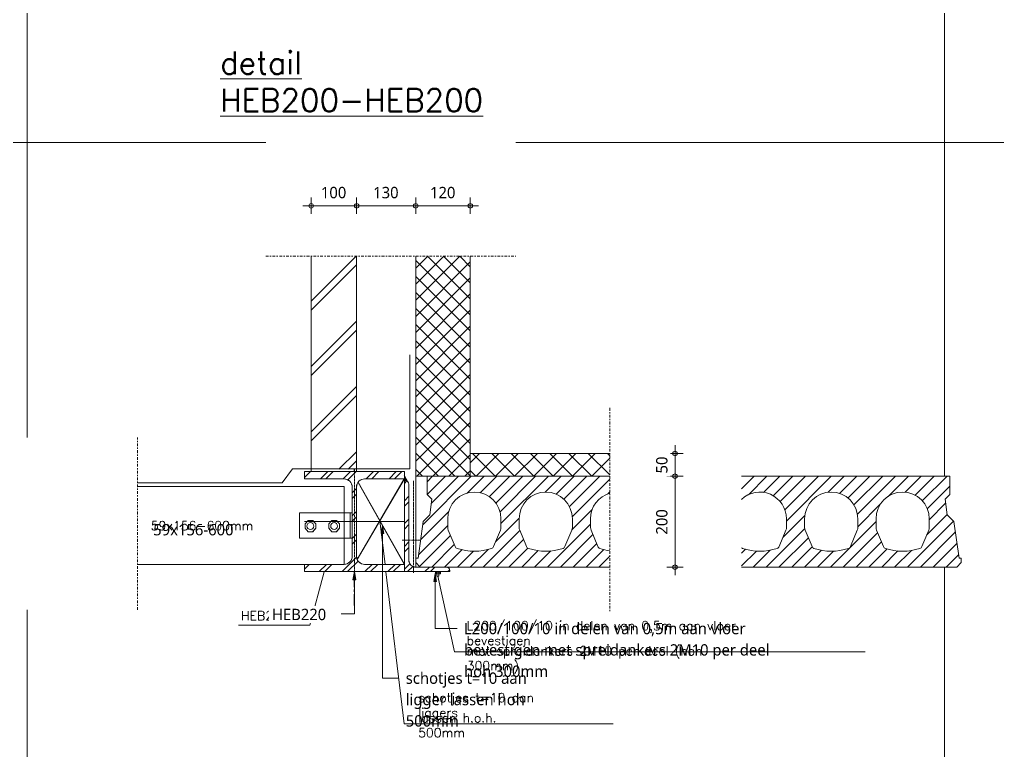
# Model space of a CAD drawing. Header units: millimetres. Extents: x -14163 to 55687, y -143 to 37302.
# Drawn here: x 24240 to 26391, y 30071 to 31679 of the extents above; entities that cross this region are included whole.
import ezdxf

# ---------------------------------------------------------------- set-up
doc = ezdxf.new("R2010")
doc.units = ezdxf.units.MM
for name, pattern in [('IMPORT-CENTER _3_', [1016, 635, -127, 127, -127]), ('MV_center', [15, 6, -3, 3, -3]), ('MV_hartlijn_staal', [6.6, 5, -0.8, 0, -0.8])]:
    doc.linetypes.add(name, pattern=pattern)
for name, color, linetype, lineweight in [('A-ANNO-DIMS', 211, 'Continuous', 13), ('A-ANNO-DIMS-10', 211, 'Continuous', 13), ('A-DETL', 90, 'Continuous', 13), ('A-DETL-GENF', 92, 'Continuous', 18), ('A-DETL-IDEN', 3, 'Continuous', 18), ('ARCERING', 55, 'Continuous', 13), ('AS', 1, 'IMPORT-CENTER _3_', 13), ('doorbraakdetails_dwg', 8, 'Continuous', 13), ('G-ANNO-TEXT', 231, 'Continuous', 13), ('MAATVOERING', 1, 'Continuous', 13), ('STAAL', 2, 'Continuous', 13)]:
    doc.layers.add(name, color=color, linetype=linetype, lineweight=lineweight)
doc.styles.add('RomanS_1', font='romans__.ttf', dxfattribs={"height": 1270})
doc.styles.add('RomanS_2', font='romans__.ttf', dxfattribs={"height": 508})
doc.styles.add('Segoe UI_3', font='segoeui.ttf', dxfattribs={"height": 25})
doc.dimstyles.new('2_5_mm', dxfattribs={"dimscale": 304.8, "dimtxt": 26.184099, "dimasz": 0.032808, "dimexe": 0.059055, "dimexo": 0.0625, "dimgap": 0.029528, "dimtad": 1, "dimdec": 0, "dimzin": 0, "dimdsep": 46, "dimtxsty": 'Segoe UI_3', "dimblk1": 'DOTBLANK', "dimblk2": 'DOTBLANK', "dimsah": 1, "dimcen": 0.09, "dimdle": 0.059055, "dimazin": 0, "dimtfac": 1, "dimtdec": 4, "dimtix": 1, "dimtmove": 0, "dimatfit": 3, "dimfxl": 0.059055, "dimfxlon": 1, "dimtvp": 1, "dimtfill": 1, "dimtolj": 1, "dimtzin": 0, "dimarcsym": 2})

# ---------------------------------------------------------------- blocks, each defined once
blk = doc.blocks.new('doorbraakdetails_dwg_HOEK20010010-V28-Details Constructie')
at = {"layer": 'ARCERING'}
h = blk.add_hatch(dxfattribs=at)
h.set_pattern_fill('FP_14', color=1, style=0, pattern_type=2)
h.set_pattern_definition([(45, (-20365.5, -30057.376), (-44.90128, 44.90128), [])])
h.paths.add_polyline_path([(-352, -102), (-352, -102), (-314, -102)])
at = {"color": 2, "lineweight": 13}
for start, end in [(340.2308, 0), (270, 289.4834), (295.5166, 315), (315.1239, 334.7692)]:
    blk.add_arc((29, 25), 76.2, start, end, dxfattribs=at)
blk = doc.blocks.new('doorbraakdetails_dwg_HE220B-5098784-Details Constructie')
at = {"layer": 'STAAL'}
for centre, start, end in [((-115.57, -172.72), 69.622218, 90), ((-115.57, -172.72), 24.860366, 65.377782), ((115.57, -172.72), 114.622218, 155.139634), ((115.57, -172.72), 90, 110.377782), ((-115.57, -172.72), 0.08753, 20.139634), ((115.57, -172.72), 159.860366, 179.91247), ((-115.57, -944.88), 340.19716, 0), ((115.57, -944.88), 180, 199.80284), ((-115.57, -944.88), 270, 289.564692), ((-115.57, -944.88), 295.435308, 315), ((-115.57, -944.88), 315.103248, 334.80284), ((115.57, -944.88), 205.19716, 224.896752), ((115.57, -944.88), 225, 244.564692), ((115.57, -944.88), 250.435308, 270)]:
    blk.add_arc(centre, 91.44, start, end, dxfattribs=at)
blk = doc.blocks.new('doorbraakdetails_dwg_MOERPLAT-5098699-Details Constructie')
at = {"layer": 'STAAL', "flags": 128}
blk.add_lwpolyline([(-60, 25), (-60, -25), (-25, -63), (25, -63), (60, -25), (60, 25), (25, 63), (-25, 63)], close=True, dxfattribs=at)
at = {"layer": 'STAAL'}
blk.add_circle((0, 0), 38.1, dxfattribs=at)
blk = doc.blocks.new('doorbraakdetails_dwg-4168051-Details Constructie')
at = {"lineweight": 13}
for points in [[(249616, 97799), (249418, 98158), (249418, 97854), (249502, 97851), (249531, 97848), (249588, 97821), (249604, 97808)], [(249418, 92773), (249418, 92774), (249045, 92773)]]:
    blk.add_hatch(color=256, dxfattribs=at).paths.add_polyline_path(points)
at = {"layer": 'ARCERING'}
h = blk.add_hatch(dxfattribs=at)
h.set_pattern_fill('FP_68', color=256, style=0, pattern_type=2)
h.set_pattern_definition([(45, (-415795.3, 90956.1), (-449.0128, 449.0128), []), (135, (-415795.3, 90956.1), (-449.0128, -449.0128), [])])
h.paths.add_polyline_path([(250053, 98107), (253101, 98107), (253101, 110398), (250053, 110398), (250053, 101502)])
at = {"color": 250, "lineweight": 13}
for p, q in [((249418, 98158), (249616, 97798)), ((246834, 97763), (249418, 93200)), ((246396, 96058), (246396, 94645))]:
    blk.add_line(p, q, dxfattribs=at)
at = {"color": 1, "lineweight": 13}
blk.add_line((250688, 98107), (250053, 98107), dxfattribs=at)
at = {"color": 2, "lineweight": 13}
blk.add_line((243830, 93180), (234511, 93180), dxfattribs=at)
at = {"color": 250, "lineweight": 13, "flags": 128}
for points in [[(249418, 97854), (249418, 97955), (246787, 93456)], [(246504, 96058), (243559, 96058), (243559, 94645), (246504, 94645)]]:
    blk.add_lwpolyline(points, dxfattribs=at)
at = {"color": 2, "lineweight": 13, "flags": 128}
blk.add_lwpolyline([(246056, 93182), (246056, 97523), (234511, 97523)], dxfattribs=at)
at = {"layer": 'ARCERING'}
for p, q in [((246745, 109669), (246751, 109676)), ((246745, 108995), (246751, 109001)), ((246745, 104281), (246751, 104287)), ((246745, 103607), (246751, 103613))]:
    blk.add_line(p, q, dxfattribs=at)
at = {"layer": 'ARCERING', "flags": 128}
for points in [[(246745, 98520), (249727, 98520), (249727, 104882)], [(234511, 97731), (242595, 97731), (243173, 98520), (244211, 98520)]]:
    blk.add_lwpolyline(points, dxfattribs=at)
at = {"layer": 'AS'}
for p, q in [((246624, 98362), (246624, 98489)), ((246624, 90890), (246624, 92774))]:
    blk.add_line(p, q, dxfattribs=at)
at = {"layer": 'MAATVOERING'}
for p, q in [((279604, 98107), (279604, 223774)), ((279604, 98107), (279604, 180977)), ((228343, 100271), (228343, 144968)), ((218424, 116744), (241671, 116744)), ((246751, 98362), (246751, 110398)), ((250053, 93535), (250053, 110398)), ((253101, 99377), (253101, 110398)), ((244211, 98362), (244211, 98489)), ((248050, 95616), (248340, 93180)), ((250053, 93028), (250053, 93281)), ((279604, 52588), (279604, 93027)), ((279604, 2540), (279604, 93027)), ((228343, 2540), (228343, 90640))]:
    blk.add_line(p, q, dxfattribs=at)
at = {"layer": 'MAATVOERING', "flags": 128}
for points in [[(255641, 116744), (279604, 116744), (351028, 116744)], [(244944, 92774), (244138, 89783), (240149, 89783)], [(248389, 92774), (249404, 84272), (261090, 84272)], [(251292, 92518), (252229, 88295), (275163, 88295)]]:
    blk.add_lwpolyline(points, dxfattribs=at)
at = {"layer": 'STAAL'}
for p, q in [((251223, 92747), (251223, 92645)), ((251360, 92747), (251360, 92645))]:
    blk.add_line(p, q, dxfattribs=at)
at = {"layer": 'STAAL', "flags": 128}
blk.add_lwpolyline([(251433, 92645), (251153, 92645), (251153, 92747), (251433, 92747)], close=True, dxfattribs=at)
blk.add_lwpolyline([(251343, 92773), (251343, 92518), (251241, 92518), (251241, 92773)], dxfattribs=at)
at = {"xscale": 5, "yscale": 5, "zscale": 5}
for name, p in [('doorbraakdetails_dwg_HE220B-5098784-Details Constructie', (246624, 98361)), ('doorbraakdetails_dwg_MOERPLAT-5098699-Details Constructie', (244169, 95322)), ('doorbraakdetails_dwg_MOERPLAT-5098699-Details Constructie', (245494, 95322))]:
    blk.add_blockref(name, p, dxfattribs=at)
at = {"extrusion": (0, 0, -1), "xscale": 5, "yscale": 5, "zscale": -5}
blk.add_blockref('doorbraakdetails_dwg_HOEK20010010-V28-Details Constructie', (-250198, 93284), dxfattribs=at)
at = {"layer": 'MAATVOERING', "color": 6, "insert": (239127, 121823), "char_height": 1270, "width": 20541.21, "attachment_point": 1, "line_spacing_factor": 0.983083, "style": 'RomanS_1'}
blk.add_mtext('\\Ldetail\\PHEB200-HEB200', dxfattribs=at)
at = {"layer": 'MAATVOERING', "color": 2, "char_height": 508, "attachment_point": 1, "line_spacing_factor": 0.983083, "style": 'RomanS_2'}
for s, insert, width in [('59x156-600mm', (235253, 95593), 7723.66), ('HEB220', (240296, 90569), 3738.05), ('L200/100/10 in delen van 0,5m aan vloer\\Pbevestigen', (252905, 90014), 21283.39), ('met spreidankers 2M10 per deel (hoh\\P300mm)', (252905, 88606), 18634.57), ('schotjes t=10 aan\\Pliggers', (250192, 85991), 9079.02), ('lassen h.o.h.\\P500mm', (250192, 84863), 6120.76)]:
    blk.add_mtext(s, dxfattribs=dict(at, insert=insert, width=width))
blk = doc.blocks.new('28 Staalprofielen- IPE_HEA_HEB 2d - HEB220-3530660-Details Constructie')
at = {"layer": 'A-DETL-GENF', "lineweight": 13}
h = blk.add_hatch(dxfattribs=at)
h.set_pattern_fill('FP_225', color=256, style=0, pattern_type=2)
h.set_pattern_definition([(45, (-24976.053, -30574.465), (-25.144717, 25.144717), []), (45, (-24976.053, -30536.365), (-25.144717, 25.144717), [])])
h.paths.add_polyline_path([(-3.7, -110), (110, -110), (110, -94), (22.8, -94), (18.1, -93.4), (13.8, -91.6), (10, -88.7), (7.2, -85), (5.4, -80.7), (4.8, -76), (4.8, 76), (5.4, 80.7), (7.2, 85), (10, 88.7), (13.8, 91.6), (18.1, 93.4), (22.8, 94), (110, 94), (110, 110), (-110, 110), (-110, 94), (-22.7, 94), (-18.1, 93.4), (-13.7, 91.6), (-10, 88.7), (-7.2, 85), (-5.4, 80.7), (-4.7, 76), (-4.7, -76), (-5.4, -80.7), (-7.2, -85), (-10, -88.7), (-13.7, -91.6), (-18.1, -93.4), (-22.7, -94), (-110, -94), (-110, -110)])
at = {"layer": 'A-DETL-GENF'}
for p, q in [((110, 110), (-110, 110)), ((-110, 110), (-110, 94)), ((110, 110), (-110, 110)), ((-110, 110), (-110, 94)), ((110, 94), (110, 110)), ((110, 110), (110, 94)), ((-110, 94), (-22.7, 94)), ((-110, 94), (-22.7, 94)), ((22.8, 94), (110, 94)), ((110, 94), (22.8, 94)), ((-4.7, 76), (-4.7, -76)), ((-4.7, 76), (-4.7, -76)), ((4.8, -76), (4.8, 76)), ((4.8, 76), (4.8, -76)), ((-110, 0), (110, 0)), ((-22.7, -94), (-110, -94)), ((-110, -94), (-110, -110)), ((-110, -110), (-110, -94)), ((-110, -94), (-22.7, -94)), ((110, -94), (22.8, -94)), ((110, -94), (22.8, -94)), ((-110, -110), (110, -110)), ((110, -110), (-110, -110))]:
    blk.add_line(p, q, dxfattribs=at)
at = {"layer": 'A-DETL-GENF', "linetype": 'MV_hartlijn_staal', "lineweight": 13}
blk.add_line((0, 115), (0, -110), dxfattribs=at)
at = {"layer": 'A-DETL-GENF'}
for centre, start, end in [((-22.7, 76), 0, 90), ((-22.7, 76), 360, 90), ((22.8, 76), 90, 180), ((22.8, 76), 90, 180), ((-22.7, -76), 270, 0), ((-22.7, -76), 270, 0), ((22.8, -76), 180, 270), ((22.8, -76), 180, 270)]:
    blk.add_arc(centre, 18, start, end, dxfattribs=at)
blk = doc.blocks.new('28 Staalprofielen- L-2d - L200_100_10-3533045-Details Constructie')
at = {"layer": 'A-DETL-GENF', "lineweight": 13}
h = blk.add_hatch(dxfattribs=at)
h.set_pattern_fill('FP_226', color=256, style=0, pattern_type=2)
h.set_pattern_definition([(45, (-25086.053, -30464.465), (-25.144717, 25.144717), []), (45, (-25086.053, -30426.365), (-25.144717, 25.144717), [])])
h.paths.add_polyline_path([(25, 0), (100, 0), (100, 2.5), (99.7, 4.4), (99, 6.3), (97.8, 7.8), (96.3, 9), (94.4, 9.7), (92.5, 10), (25, 10), (21.1, 10.5), (17.5, 12), (14.4, 14.4), (12, 17.5), (10.5, 21.1), (10, 25), (10, 192.5), (9.7, 194.4), (9, 196.3), (7.8, 197.8), (6.3, 199), (4.4, 199.7), (2.5, 200), (0, 200), (0, 0)])
at = {"layer": 'A-DETL-GENF'}
for p, q in [((2.5, 200), (0, 200)), ((0, 200), (0, 0)), ((10, 25), (10, 192.5)), ((0, 0), (100, 0)), ((35, 10), (25, 10)), ((100, 0), (100, 2.5))]:
    blk.add_line(p, q, dxfattribs=at)
at = {"layer": 'A-DETL-GENF', "linetype": 'MV_hartlijn_staal', "lineweight": 13}
for p, q in [((20.1, 200), (20.1, -2.6)), ((-4.6, 69.3), (35.6, 69.3))]:
    blk.add_line(p, q, dxfattribs=at)
at = {"layer": 'A-DETL-GENF'}
for centre, radius, start, end in [((2.5, 192.5), 7.5, 360, 90), ((25, 25), 15, 180, 270), ((92.5, 2.5), 7.5, 360, 88.4298)]:
    blk.add_arc(centre, radius, start, end, dxfattribs=at)
blk = doc.blocks.new('23 VBI kanaalplaat - KPV200-V124-Details Constructie')
at = {"layer": 'A-DETL-GENF', "lineweight": 5}
h = blk.add_hatch(dxfattribs=at)
h.set_pattern_fill('FP_227', color=256, style=0, pattern_type=2)
h.set_pattern_definition([(45, (-25111.053, -30474.438), (-14.142136, 14.142136), [])])
h.paths.add_polyline_path([(10, 0), (427, 0), (427, 36.2), (417.5, 37.7), (405, 41.2), (403.7, 41.8), (402.5, 42.7), (401.5, 43.8), (400.8, 45.1), (385.7, 81.1), (384.8, 83.9), (384.5, 86.9), (384.5, 106.5), (385, 114.2), (386.5, 121.6), (389, 128.9), (392.3, 135.8), (396.6, 142.1), (401.6, 147.9), (407.4, 152.9), (413.8, 157.2), (420.6, 160.5), (427, 162.7), (427, 200), (25, 200), (25, 160), (35.6, 149.4), (30.7, 114.7), (16.5, 100.6), (5, 20), (0, 20), (0, 10)])
h.paths.add_polyline_path([(1190, 0), (1200, 10), (1200, 20), (1195, 20), (1183.5, 100.6), (1169.3, 114.7), (1164.4, 149.4), (1175, 160), (1175, 200), (716.7, 200), (716.7, 148.8), (721.4, 152.9), (727.8, 157.2), (734.6, 160.5), (741.9, 163), (749.4, 164.5), (757, 165), (764.6, 164.5), (772.1, 163), (779.4, 160.5), (786.3, 157.2), (792.6, 152.9), (798.4, 147.9), (803.4, 142.1), (807.7, 135.8), (811, 128.9), (813.5, 121.6), (815, 114.2), (815.5, 106.5), (815.5, 86.9), (815.2, 83.9), (814.3, 81.1), (799.2, 45.1), (798.5, 43.8), (797.5, 42.7), (796.3, 41.8), (795, 41.2), (782.5, 37.7), (769.9, 35.7), (757, 35), (744.1, 35.7), (731.5, 37.7), (719, 41.2), (717.7, 41.8), (716.7, 42.5), (716.7, 0), (1062.1, 0)])
h.paths.add_polyline_path([(1071, 35), (1058.1, 35.7), (1045.5, 37.7), (1033, 41.2), (1031.7, 41.8), (1030.5, 42.7), (1029.5, 43.8), (1028.8, 45.1), (1013.7, 81.1), (1012.8, 83.9), (1012.5, 86.9), (1012.5, 106.5), (1013, 114.2), (1014.5, 121.6), (1017, 128.9), (1020.3, 135.8), (1024.6, 142.1), (1029.6, 147.9), (1035.4, 152.9), (1041.8, 157.2), (1048.6, 160.5), (1055.9, 163), (1063.4, 164.5), (1071, 165), (1078.6, 164.5), (1086.1, 163), (1093.4, 160.5), (1100.3, 157.2), (1106.6, 152.9), (1112.4, 147.9), (1117.4, 142.1), (1121.7, 135.8), (1125, 128.9), (1127.5, 121.6), (1129, 114.2), (1129.5, 106.5), (1129.5, 86.9), (1129.2, 83.9), (1128.3, 81.1), (1113.2, 45.1), (1112.5, 43.8), (1111.5, 42.7), (1110.3, 41.8), (1109, 41.2), (1096.5, 37.7), (1083.9, 35.7)])
h.paths.add_polyline_path([(914, 35), (901.1, 35.7), (888.5, 37.7), (876, 41.2), (874.7, 41.8), (873.5, 42.7), (872.5, 43.8), (871.8, 45.1), (856.7, 81.1), (855.8, 83.9), (855.5, 86.9), (855.5, 106.5), (856, 114.2), (857.5, 121.6), (860, 128.9), (863.3, 135.8), (867.6, 142.1), (872.6, 147.9), (878.4, 152.9), (884.8, 157.2), (891.6, 160.5), (898.9, 163), (906.4, 164.5), (914, 165), (921.6, 164.5), (929.1, 163), (936.4, 160.5), (943.3, 157.2), (949.6, 152.9), (955.4, 147.9), (960.4, 142.1), (964.7, 135.8), (968, 128.9), (970.5, 121.6), (972, 114.2), (972.5, 106.5), (972.5, 86.9), (972.2, 83.9), (971.3, 81.1), (956.2, 45.1), (955.5, 43.8), (954.5, 42.7), (953.3, 41.8), (952, 41.2), (939.5, 37.7), (926.9, 35.7)])
h.paths.add_polyline_path([(286, 35), (273.1, 35.7), (260.5, 37.7), (248, 41.2), (246.7, 41.8), (245.5, 42.7), (244.5, 43.8), (243.8, 45.1), (228.7, 81.1), (227.8, 83.9), (227.5, 86.9), (227.5, 106.5), (228, 114.2), (229.5, 121.6), (232, 128.9), (235.3, 135.8), (239.6, 142.1), (244.6, 147.9), (250.4, 152.9), (256.8, 157.2), (263.6, 160.5), (270.9, 163), (278.4, 164.5), (286, 165), (293.6, 164.5), (301.1, 163), (308.4, 160.5), (315.3, 157.2), (321.6, 152.9), (327.4, 147.9), (332.4, 142.1), (336.7, 135.8), (340, 128.9), (342.5, 121.6), (344, 114.2), (344.5, 106.5), (344.5, 86.9), (344.2, 83.9), (343.3, 81.1), (328.2, 45.1), (327.5, 43.8), (326.5, 42.7), (325.3, 41.8), (324, 41.2), (311.5, 37.7), (298.9, 35.7)])
h.paths.add_polyline_path([(129, 35), (116.1, 35.7), (103.5, 37.7), (91, 41.2), (89.7, 41.8), (88.5, 42.7), (87.5, 43.8), (86.8, 45.1), (71.7, 81.1), (70.8, 83.9), (70.5, 86.9), (70.5, 106.5), (71, 114.2), (72.5, 121.6), (75, 128.9), (78.3, 135.8), (82.6, 142.1), (87.6, 147.9), (93.4, 152.9), (99.8, 157.2), (106.6, 160.5), (113.9, 163), (121.4, 164.5), (129, 165), (136.6, 164.5), (144.1, 163), (151.4, 160.5), (158.3, 157.2), (164.6, 152.9), (170.4, 147.9), (175.4, 142.1), (179.7, 135.8), (183, 128.9), (185.5, 121.6), (187, 114.2), (187.5, 106.5), (187.5, 86.9), (187.2, 83.9), (186.3, 81.1), (171.2, 45.1), (170.5, 43.8), (169.5, 42.7), (168.3, 41.8), (167, 41.2), (154.5, 37.7), (141.9, 35.7)])
at = {"layer": 'A-DETL-GENF'}
for p, q in [((427, 200), (25, 200)), ((25, 200), (25, 160)), ((1175, 200), (716.7, 200)), ((1175, 160), (1175, 200)), ((25, 160), (35.6, 149.4)), ((1164.4, 149.4), (1175, 160)), ((35.6, 149.4), (30.7, 114.7)), ((1169.3, 114.7), (1164.4, 149.4)), ((30.7, 114.7), (16.5, 100.6)), ((1183.5, 100.6), (1169.3, 114.7)), ((16.5, 100.6), (5, 20)), ((70.5, 86.9), (70.5, 106.5)), ((187.5, 106.5), (187.5, 86.9)), ((227.5, 86.9), (227.5, 106.5)), ((344.5, 106.5), (344.5, 86.9)), ((384.5, 86.9), (384.5, 106.5)), ((815.5, 106.5), (815.5, 86.9)), ((855.5, 86.9), (855.5, 106.5)), ((972.5, 106.5), (972.5, 86.9)), ((1012.5, 86.9), (1012.5, 106.5)), ((1129.5, 106.5), (1129.5, 86.9)), ((1195, 20), (1183.5, 100.6)), ((86.8, 45.1), (71.7, 81.1)), ((186.3, 81.1), (171.2, 45.1)), ((243.8, 45.1), (228.7, 81.1)), ((343.3, 81.1), (328.2, 45.1)), ((400.8, 45.1), (385.7, 81.1)), ((814.3, 81.1), (799.2, 45.1)), ((871.8, 45.1), (856.7, 81.1)), ((971.3, 81.1), (956.2, 45.1)), ((1028.8, 45.1), (1013.7, 81.1)), ((1128.3, 81.1), (1113.2, 45.1)), ((5, 20), (0, 20)), ((0, 20), (0, 10)), ((0, 10), (10, 0)), ((10, 0), (427, 0)), ((716.7, 0), (1190, 0)), ((1190, 0), (1200, 10)), ((1200, 20), (1195, 20)), ((1200, 10), (1200, 20))]:
    blk.add_line(p, q, dxfattribs=at)
for centre, radius, start, end in [((129, 106.5), 58.5, 0, 180), ((286, 106.5), 58.5, 0, 180), ((443, 106.5), 58.5, 105.9193, 180), ((757, 106.5), 58.5, 0, 133.6597), ((914, 106.5), 58.5, 0, 180), ((1071, 106.5), 58.5, 0, 180), ((85.5, 86.9), 15, 180, 202.7741), ((172.5, 86.9), 15, 337.2259, 360), ((242.5, 86.9), 15, 180, 202.7741), ((329.5, 86.9), 15, 337.2259, 360), ((399.5, 86.9), 15, 180, 202.7741), ((800.5, 86.9), 15, 337.2259, 0), ((870.5, 86.9), 15, 180, 202.7741), ((957.5, 86.9), 15, 337.2259, 0), ((1027.5, 86.9), 15, 180, 202.7741), ((1114.5, 86.9), 15, 337.2259, 0), ((93.2, 47.8), 7, 202.7741, 251.5896), ((164.8, 47.8), 7, 288.4104, 337.2259), ((250.2, 47.8), 7, 202.7741, 251.5896), ((321.8, 47.8), 7, 288.4104, 337.2259), ((407.2, 47.8), 7, 202.7741, 251.5896), ((792.8, 47.8), 7, 288.4104, 337.2259), ((878.2, 47.8), 7, 202.7741, 251.5896), ((949.8, 47.8), 7, 288.4104, 337.2259), ((1035.2, 47.8), 7, 202.7741, 251.5896), ((1106.8, 47.8), 7, 288.4104, 337.2259), ((129, 155.3), 120.3, 251.5896, 288.4104), ((286, 155.3), 120.3, 251.5896, 288.4104), ((443, 155.3), 120.3, 251.5896, 262.3225), ((721.2, 47.8), 7, 229.1427, 251.5896), ((757, 155.3), 120.3, 251.5896, 288.4104), ((914, 155.3), 120.3, 251.5896, 288.4104), ((1071, 155.3), 120.3, 251.5896, 288.4104)]:
    blk.add_arc(centre, radius, start, end, dxfattribs=at)
blk = doc.blocks.new('NLRS_00_DI_maskeer - Type 1-4234392-Details Constructie')
at = {"layer": 'A-DETL-GENF', "linetype": 'MV_center'}
blk.add_line((450, 0), (-100, 0), dxfattribs=at)
blk = doc.blocks.new('NLRS_00_DI_maskeer - Type 1-4235041-Details Constructie')
at = {"layer": 'A-DETL-GENF', "linetype": 'MV_center'}
blk.add_line((279.2, 0), (-100, 0), dxfattribs=at)
blk = doc.blocks.new('NLRS_00_DI_maskeer - Type 1-4235042-Details Constructie')
at = {"layer": 'A-DETL-GENF', "linetype": 'MV_center'}
blk.add_line((350, 0), (-100, 0), dxfattribs=at)
blk = doc.blocks.new('DIMBLOCK275-Details Constructie')
at = {"layer": 'A-ANNO-DIMS-10'}
for p, q in [((25681.4, 30674.4), (25663.4, 30674.4)), ((25681.4, 30456.4), (25681.4, 30674.4)), ((25681.4, 30674.4), (25699.4, 30674.4)), ((25681.4, 30474.4), (25663.4, 30474.4)), ((25681.4, 30474.4), (25699.4, 30474.4))]:
    blk.add_line(p, q, dxfattribs=at)
for centre in [(25681.4, 30674.4), (25681.4, 30474.4)]:
    blk.add_circle(centre, 5, dxfattribs=at)
at = {"layer": 'A-ANNO-DIMS-10', "color": 0, "insert": (25639.8, 30545.9), "char_height": 25, "width": 68.555, "attachment_point": 1, "rotation": 90, "line_spacing_factor": 1.142579, "style": 'Segoe UI_3', "bg_fill": 3, "box_fill_scale": 1.25, "bg_fill_color": 9, "bg_fill_true_color": 13158600, "bg_fill_transparency": 0}
blk.add_mtext('200', dxfattribs=at)
blk = doc.blocks.new('_DotBlank')
at = {"color": 0, "linetype": 'ByBlock', "lineweight": -2}
blk.add_line((-0.5, 0), (-1, 0), dxfattribs=at)
blk.add_circle((0, 0), 0.5, dxfattribs=at)
blk = doc.blocks.new('DIMBLOCK276-Details Constructie')
at = {"layer": 'A-ANNO-DIMS-10'}
for p, q in [((25681.4, 30674.4), (25681.4, 30742.4)), ((25681.4, 30724.4), (25663.4, 30724.4)), ((25681.4, 30724.4), (25699.4, 30724.4)), ((25681.4, 30674.4), (25663.4, 30674.4)), ((25681.4, 30674.4), (25699.4, 30674.4))]:
    blk.add_line(p, q, dxfattribs=at)
for centre in [(25681.4, 30724.4), (25681.4, 30674.4)]:
    blk.add_circle(centre, 5, dxfattribs=at)
at = {"layer": 'A-ANNO-DIMS-10', "color": 0, "insert": (25639.8, 30680.4), "char_height": 25, "width": 45.703, "attachment_point": 1, "rotation": 90, "line_spacing_factor": 1.142579, "style": 'Segoe UI_3', "bg_fill": 3, "box_fill_scale": 1.25, "bg_fill_color": 9, "bg_fill_true_color": 13158600, "bg_fill_transparency": 0}
blk.add_mtext('50', dxfattribs=at)
blk = doc.blocks.new('DIMBLOCK277-Details Constructie')
at = {"layer": 'A-ANNO-DIMS-10'}
for p, q in [((24881.1, 31269), (24881.1, 31287)), ((24981.1, 31269), (24981.1, 31287)), ((24863.1, 31269), (24981.1, 31269)), ((24881.1, 31269), (24881.1, 31251)), ((24981.1, 31269), (24981.1, 31251))]:
    blk.add_line(p, q, dxfattribs=at)
for centre in [(24881.1, 31269), (24981.1, 31269)]:
    blk.add_circle(centre, 5, dxfattribs=at)
at = {"layer": 'A-ANNO-DIMS-10', "color": 0, "insert": (24902.5, 31310.6), "char_height": 25, "width": 68.555, "attachment_point": 1, "line_spacing_factor": 1.142579, "style": 'Segoe UI_3', "bg_fill": 3, "box_fill_scale": 1.25, "bg_fill_color": 9, "bg_fill_true_color": 13158600, "bg_fill_transparency": 0}
blk.add_mtext('100', dxfattribs=at)
blk = doc.blocks.new('DIMBLOCK278-Details Constructie')
at = {"layer": 'A-ANNO-DIMS-10'}
for p, q in [((24981.1, 31269), (24981.1, 31287)), ((25111.1, 31269), (25111.1, 31287)), ((24981.1, 31269), (25111.1, 31269)), ((24981.1, 31269), (24981.1, 31251)), ((25111.1, 31269), (25111.1, 31251))]:
    blk.add_line(p, q, dxfattribs=at)
for centre in [(24981.1, 31269), (25111.1, 31269)]:
    blk.add_circle(centre, 5, dxfattribs=at)
at = {"layer": 'A-ANNO-DIMS-10', "color": 0, "insert": (25017.5, 31310.6), "char_height": 25, "width": 68.555, "attachment_point": 1, "line_spacing_factor": 1.142579, "style": 'Segoe UI_3', "bg_fill": 3, "box_fill_scale": 1.25, "bg_fill_color": 9, "bg_fill_true_color": 13158600, "bg_fill_transparency": 0}
blk.add_mtext('130', dxfattribs=at)
blk = doc.blocks.new('DIMBLOCK279-Details Constructie')
at = {"layer": 'A-ANNO-DIMS-10'}
for p, q in [((25111.1, 31269), (25111.1, 31287)), ((25231.1, 31269), (25231.1, 31287)), ((25111.1, 31269), (25249.1, 31269)), ((25111.1, 31269), (25111.1, 31251)), ((25231.1, 31269), (25231.1, 31251))]:
    blk.add_line(p, q, dxfattribs=at)
for centre in [(25111.1, 31269), (25231.1, 31269)]:
    blk.add_circle(centre, 5, dxfattribs=at)
at = {"layer": 'A-ANNO-DIMS-10', "color": 0, "insert": (25142.5, 31310.6), "char_height": 25, "width": 68.555, "attachment_point": 1, "line_spacing_factor": 1.142579, "style": 'Segoe UI_3', "bg_fill": 3, "box_fill_scale": 1.25, "bg_fill_color": 9, "bg_fill_true_color": 13158600, "bg_fill_transparency": 0}
blk.add_mtext('120', dxfattribs=at)

msp = doc.modelspace()

# ---------------------------------------------------------------- hatches: boundary and pattern name
at = {"layer": 'A-DETL-GENF', "lineweight": 13}
h = msp.add_hatch(dxfattribs=at)
h.set_pattern_fill('FP_115', color=254, style=0, pattern_type=2)
h.set_pattern_definition([(45, (0, 0), (-71.84205, 71.84205), []), (45, (20.32, 0), (-71.84205, 71.84205), [])])
h.paths.add_polyline_path([(24881.1, 30689.5), (24980.8, 30689.5), (24980.8, 31158.3), (24881.1, 31158.3), (24881.1, 30808.1)])
h = msp.add_hatch(dxfattribs=at)
h.set_pattern_fill('FP_143', color=254, style=0, pattern_type=2)
h.set_pattern_definition([(45, (0, 0), (-21.213203, 21.213203), []), (135, (0, 0), (-21.213203, -21.213203), [])])
h.paths.add_polyline_path([(25538, 30674.4), (25538, 30724.4), (25231.1, 30724.4), (25231.1, 30674.4), (25397.1, 30674.4)])
at = {"layer": 'A-DETL-IDEN'}
msp.add_hatch(color=256, dxfattribs=at).paths.add_polyline_path([(24976.1, 30464.5), (24972.9, 30446.5), (24979.2, 30446.5)])
at = {"layer": 'G-ANNO-TEXT'}
for points in [[(25037.9, 30566.3), (25034.8, 30548.3), (25041.1, 30548.3)], [(25153.9, 30460.6), (25150.8, 30442.6), (25157.1, 30442.6)]]:
    msp.add_hatch(color=7, dxfattribs=at).paths.add_polyline_path(points)

# ---------------------------------------------------------------- linework, layer by layer
at = {"layer": 'A-DETL', "lineweight": 18}
for p, q in [((24881.1, 30684.4), (24881.1, 31158.3)), ((24981.1, 30684.4), (24981.1, 31158.3)), ((25111.1, 30474.4), (25111.1, 31158.3)), ((25231.1, 30674.4), (25231.1, 31158.3)), ((25098.2, 30690.7), (25098.2, 30941.2)), ((25538, 30724.4), (25231.1, 30724.4)), ((24817.4, 30659.6), (24840.2, 30690.7)), ((24840.2, 30690.7), (25098.2, 30690.7)), ((24499.2, 30659.6), (24817.4, 30659.6)), ((25086.1, 30668.4), (24982.3, 30491.2)), ((24984.2, 30661), (25086.1, 30481.2)), ((24953.7, 30651.4), (24499.2, 30651.4)), ((24953.7, 30480.4), (24953.7, 30651.4)), ((24855.4, 30593.7), (24855.4, 30538.1)), ((24971.3, 30593.7), (24855.4, 30593.7)), ((24967.1, 30593.7), (24967.1, 30538.1)), ((24874.4, 30577.1), (24867.6, 30569.8)), ((24867.6, 30569.8), (24867.6, 30559.8)), ((24884.4, 30577.1), (24874.4, 30577.1)), ((24891.2, 30569.8), (24884.4, 30577.1)), ((24891.2, 30559.8), (24891.2, 30569.8)), ((24926.5, 30577.1), (24919.8, 30569.8)), ((24919.8, 30569.8), (24919.8, 30559.8)), ((24936.5, 30577.1), (24926.5, 30577.1)), ((24943.3, 30569.8), (24936.5, 30577.1)), ((24943.3, 30559.8), (24943.3, 30569.8)), ((24867.6, 30559.8), (24874.4, 30552.4)), ((24874.4, 30552.4), (24884.4, 30552.4)), ((24884.4, 30552.4), (24891.2, 30559.8)), ((24919.8, 30559.8), (24926.5, 30552.4)), ((24926.5, 30552.4), (24936.5, 30552.4)), ((24936.5, 30552.4), (24943.3, 30559.8)), ((24855.4, 30538.1), (24971.3, 30538.1)), ((24953.3, 30480.4), (24499.2, 30480.4))]:
    msp.add_line(p, q, dxfattribs=at)
for centre in [(24879.4, 30564.8), (24931.5, 30564.8)]:
    msp.add_circle(centre, 7.5, dxfattribs=at)
at = {"layer": 'A-DETL-IDEN'}
for p, q in [((24976.1, 30464.5), (24972.9, 30446.5)), ((24979.2, 30446.5), (24976.1, 30464.5)), ((24976.1, 30464.5), (24976.1, 30372.1)), ((24972.9, 30446.5), (24979.2, 30446.5)), ((24976.1, 30372.1), (24916, 30372.1))]:
    msp.add_line(p, q, dxfattribs=at)
at = {"layer": 'G-ANNO-TEXT', "color": 250}
for p, q in [((25037.9, 30566.3), (25034.8, 30548.3)), ((25041.1, 30548.3), (25037.9, 30566.3)), ((25037.9, 30566.3), (25037.9, 30230.3)), ((25034.8, 30548.3), (25041.1, 30548.3)), ((25153.9, 30460.6), (25150.8, 30442.6)), ((25157.1, 30442.6), (25153.9, 30460.6)), ((25153.9, 30460.6), (25153.9, 30339.4)), ((25150.8, 30442.6), (25157.1, 30442.6)), ((25153.9, 30339.4), (25202.2, 30339.4)), ((25037.9, 30230.3), (25074.1, 30230.3))]:
    msp.add_line(p, q, dxfattribs=at)

# ---------------------------------------------------------------- block references
at = {"layer": 'A-DETL-GENF', "linetype": 'MV_center'}
for name, p, rotation in [('NLRS_00_DI_maskeer - Type 1-4234392-Details Constructie', (25231.1, 31158.3), 180), ('NLRS_00_DI_maskeer - Type 1-4235042-Details Constructie', (25538, 30474.4), 90), ('NLRS_00_DI_maskeer - Type 1-4235041-Details Constructie', (24499.2, 30659.6), 270)]:
    msp.add_blockref(name, p, dxfattribs=dict(at, rotation=rotation))
at = {"layer": 'A-DETL-GENF'}
for name, p in [('28 Staalprofielen- IPE_HEA_HEB 2d - HEB220-3530660-Details Constructie', (24976.1, 30574.5)), ('23 VBI kanaalplaat - KPV200-V124-Details Constructie', (25111.1, 30474.4))]:
    msp.add_blockref(name, p, dxfattribs=at)
at = {"layer": 'A-DETL-GENF', "linetype": 'MV_hartlijn_staal', "lineweight": 13}
msp.add_blockref('28 Staalprofielen- L-2d - L200_100_10-3533045-Details Constructie', (25086.1, 30464.5), dxfattribs=at)
at = {"layer": 'doorbraakdetails_dwg', "color": 2, "xscale": 0.039370078740157, "yscale": 0.039370078740157, "zscale": 0.039370078740157}
msp.add_blockref('doorbraakdetails_dwg-4168051-Details Constructie', (15266.4, 26811.9), dxfattribs=at)

# ---------------------------------------------------------------- texts
at = {"layer": 'G-ANNO-TEXT', "color": 7, "char_height": 25, "attachment_point": 1, "style": 'Segoe UI_3'}
for s, insert, width in [('59x156-600', (24533.6, 30569.3), 222.067), ('L200/100/10 in delen van 0,5m aan vloer ', (25217.2, 30351.9), 780.042), ('bevestigen met spreidankers 2M10 per deel ', (25217.2, 30304.9), 835.358), ('schotjes t=10 aan ', (25089.1, 30242.8), 343.924), ('hoh 300mm', (25217.2, 30257.9), 228.481), ('ligger lassen hoh ', (25089.1, 30195.8), 330.295), ('500mm', (25089.1, 30148.8), 143.502)]:
    msp.add_mtext(s, dxfattribs=dict(at, insert=insert, width=width))

# ---------------------------------------------------------------- next in the draw order: texts
at = {"layer": 'A-DETL-IDEN', "lineweight": 13, "insert": (24794.9, 30382.9), "char_height": 25, "width": 145.907, "attachment_point": 1, "style": 'Segoe UI_3', "bg_fill": 3, "box_fill_scale": 1.25, "bg_fill_color": 9, "bg_fill_true_color": 13158600, "bg_fill_transparency": 0}
msp.add_mtext('HEB220', dxfattribs=at)

# ---------------------------------------------------------------- next in the draw order: dimensions: what is measured, and where the dimension line sits
at = {"layer": 'A-ANNO-DIMS'}
dim = msp.add_linear_dim(base=(24981.1, 31269), p1=(24881.1, 31251), p2=(24981.1, 31251), dimstyle='2_5_mm', override={"dimpost": '<>', "dimfxl": 100}, dxfattribs=at)
dim.commit()
dim.dimension.update_dxf_attribs({"geometry": 'DIMBLOCK277-Details Constructie', "text_midpoint": (24931.1, 31291)})
dim = msp.add_linear_dim(base=(25681.4, 30674.4), p1=(25663.4, 30474.4), p2=(25663.4, 30674.4), angle=90, dimstyle='2_5_mm', override={"dimpost": '<>', "dimfxl": 200}, dxfattribs=at)
dim.commit()
dim.dimension.update_dxf_attribs({"geometry": 'DIMBLOCK275-Details Constructie', "text_midpoint": (25659.5, 30574.4)})

# ---------------------------------------------------------------- next in the draw order: dimensions: what is measured, and where the dimension line sits
dim = msp.add_linear_dim(base=(25111.1, 31269), p1=(24981.1, 31251), p2=(25111.1, 31251), dimstyle='2_5_mm', override={"dimpost": '<>', "dimfxl": 130}, dxfattribs=at)
dim.commit()
dim.dimension.update_dxf_attribs({"geometry": 'DIMBLOCK278-Details Constructie', "text_midpoint": (25046.1, 31291)})
dim = msp.add_linear_dim(base=(25681.4, 30724.4), p1=(25663.4, 30674.4), p2=(25663.4, 30724.4), angle=90, dimstyle='2_5_mm', override={"dimpost": '<>', "dimfxl": 49.999955}, dxfattribs=at)
dim.commit()
dim.dimension.update_dxf_attribs({"geometry": 'DIMBLOCK276-Details Constructie', "text_midpoint": (25659.5, 30699.4)})

# ---------------------------------------------------------------- next in the draw order: dimensions: what is measured, and where the dimension line sits
dim = msp.add_linear_dim(base=(25231.1, 31269), p1=(25111.1, 31251), p2=(25231.1, 31251), dimstyle='2_5_mm', override={"dimpost": '<>', "dimfxl": 120}, dxfattribs=at)
dim.commit()
dim.dimension.update_dxf_attribs({"geometry": 'DIMBLOCK279-Details Constructie', "text_midpoint": (25171.1, 31291)})

doc.saveas('drawing.dxf')
